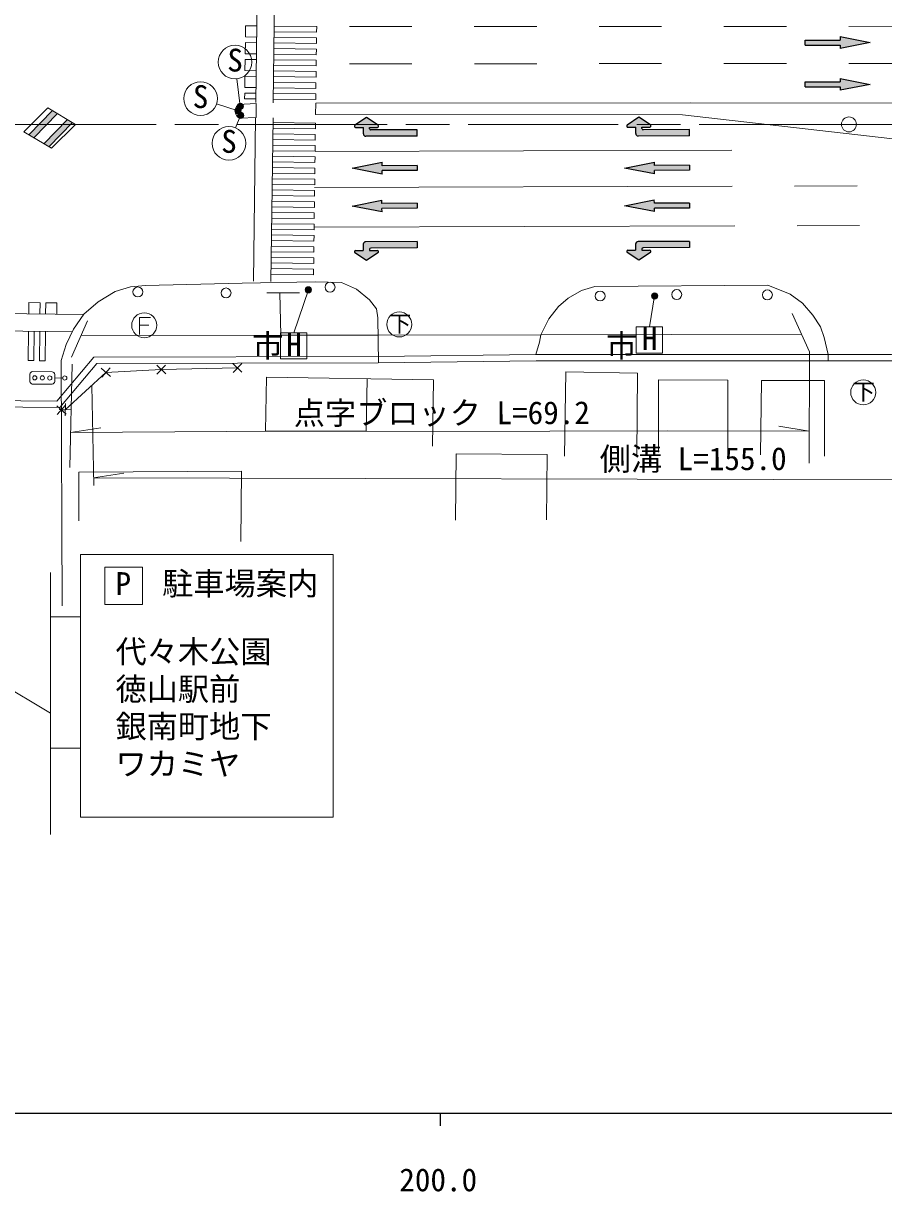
# Model space of a CAD drawing. Units: millimetres at full size, sheet at 1:1000; details may follow other scales. Extents: x 40000 to 680000, y 20000 to 380000.
# Drawn here: x 234608 to 303529, y 198715 to 292363 of the extents above; entities that cross this region are included whole.
import ezdxf
from ezdxf.enums import TextEntityAlignment as Align

# ---------------------------------------------------------------- set-up
doc = ezdxf.new("R2010")
doc.units = ezdxf.units.MM
doc.header["$LTSCALE"] = 1000
doc.linetypes.add('CHAIN', pattern=[18.5, 12, -1.5, 3.5, -1.5])
for name, color, linetype, lineweight in [('M-BGD', 7, 'Continuous', 13), ('M-BGD-EXST', 7, 'Continuous', 13), ('M-BMK', 2, 'CHAIN', 13), ('M-BMK-SRVR', 3, 'Continuous', 13), ('M-STR-HTXT', 7, 'Continuous', 13), ('M-STR-STR3', 7, 'Continuous', 25), ('M-STR-STRC', 7, 'Continuous', 13), ('M-TTL-BAND', 7, 'Continuous', 25)]:
    doc.layers.add(name, color=color, linetype=linetype, lineweight=lineweight)
doc.styles.add('ＭＳ ゴシック', font='')
doc.styles.get('ＭＳ ゴシック').set_extended_font_data('MS Gothic')

msp = doc.modelspace()

# ---------------------------------------------------------------- hatches: boundary and pattern name
at = {"layer": 'M-BGD-EXST'}
for points in [[(252209, 285818, 1), (251755, 285608, 1)], [(252038, 285466, 1), (251585, 285255, 1)], [(252243, 285090, 1), (251790, 284879, 1)], [(257668, 271106, 1), (257215, 270896, 1)], [(285407, 270621, 1), (284954, 270411, 1)]]:
    msp.add_hatch(color=256, dxfattribs=at).paths.add_polyline_path(points)
at = {"layer": 'M-STR-STR3'}
for points in [[(262349, 284016), (262969, 284018, 0.74206), (263024, 284201), (262096, 284815), (261173, 284195, 0.74206), (261229, 284012), (261849, 284014), (261851, 283514, 0.41388), (262051, 283315), (266157, 283328), (266156, 283828), (262450, 283816, -0.41421), (262349, 283916)], [(284169, 284034), (284789, 284036, 0.74206), (284844, 284219), (283916, 284833), (282993, 284213, 0.74206), (283049, 284030), (283669, 284032), (283671, 283532, 0.41388), (283871, 283333), (287977, 283346), (287976, 283846), (284270, 283834, -0.41421), (284169, 283934)], [(261843, 274153), (261223, 274151, 0.74206), (261168, 273968), (262095, 273354), (263019, 273974, 0.74206), (262963, 274157), (262343, 274155), (262343, 274255, -0.41421), (262442, 274355), (266148, 274367), (266147, 274867), (262041, 274854, 0.41388), (261841, 274653)], [(283663, 274172), (283043, 274170, 0.74206), (282988, 273986), (283915, 273372), (284839, 273992, 0.74206), (284783, 274175), (284163, 274173), (284163, 274273, -0.41421), (284262, 274374), (287968, 274385), (287967, 274885), (283861, 274872, 0.41388), (283661, 274672)]]:
    msp.add_hatch(color=256, dxfattribs=at).paths.add_polyline_path(points)
at = {"layer": 'M-STR-STRC'}
for points in [[(300047, 291023), (297235, 291022), (297236, 290625), (300047, 290626), (300047, 290350), (302444, 290825), (300047, 291298)], [(300048, 287672), (297237, 287671), (297237, 287273), (300048, 287274), (300048, 286999), (302445, 287474), (300048, 287947)], [(237340, 285134), (236944, 285372), (235054, 283430), (235451, 283192)], [(238531, 284422), (238134, 284659), (236243, 282716), (236640, 282478)], [(263343, 280558), (266154, 280567), (266153, 280965), (263342, 280956), (263341, 281231), (260945, 280750), (263344, 280283)], [(285163, 280577), (287974, 280586), (287973, 280983), (285162, 280974), (285161, 281249), (282765, 280768), (285164, 280302)], [(263340, 277531), (266151, 277539), (266150, 277937), (263339, 277928), (263338, 278203), (260942, 277722), (263341, 277256)], [(285160, 277549), (287971, 277558), (287970, 277955), (285159, 277947), (285158, 278222), (282762, 277740), (285161, 277274)]]:
    msp.add_hatch(color=256, dxfattribs=at).paths.add_polyline_path(points)

# ---------------------------------------------------------------- linework, layer by layer
at = {"layer": 'M-BGD'}
for p, q in [((258018, 285052), (258030, 285955)), ((254110, 270770), (256740, 270770)), ((255168, 270770), (255247, 267360)), ((244790, 268785), (243915, 268785)), ((243915, 268785), (243915, 267410)), ((296195, 269104), (297578, 266033)), ((239733, 268510), (238471, 265606)), ((243915, 268160), (244665, 268160)), ((251391, 265089), (252113, 264397)), ((252098, 265104), (251406, 264382)), ((240852, 264717), (241595, 264048)), ((241558, 264754), (240889, 264011)), ((245288, 264962), (246010, 264270)), ((245995, 264977), (245303, 264255)), ((262077, 259665), (262144, 263881)), ((237288, 261710), (238033, 261042)), ((237995, 261748), (237327, 261004)), ((237470, 261413), (238469, 261371)), ((237990, 261892), (237948, 260893))]:
    msp.add_line(p, q, dxfattribs=at)
msp.add_lwpolyline([(251804, 285858), (253266, 285927), (253247, 284816), (251963, 284770), (251754, 284846), (251615, 285144), (251571, 285457), (251678, 285695)], close=True, dxfattribs=at)
for points in [[(258030, 285955), (288030, 285988), (312408, 285962), (330656, 285986), (365970, 286054), (366764, 286035), (367620, 285916), (379745, 283807)], [(379450, 282663), (350768, 282713), (323936, 282694), (308244, 282651), (287408, 285022), (258018, 285052)], [(237705, 245665), (237649, 265349), (238036, 266621), (238622, 267838), (239453, 269042), (240592, 270054), (241954, 270863), (243186, 271248), (244382, 271340), (252146, 271529), (257994, 271633), (260083, 271600), (261286, 271058), (262328, 270201), (262906, 269477), (263013, 268765), (263061, 265157)], [(299090, 265325), (299090, 265825), (298767, 267181), (298467, 268039), (297862, 268975), (297029, 269929), (296041, 270657), (294257, 271378), (280398, 271269), (279327, 270943), (278266, 270331), (277474, 269676), (276718, 268683), (276073, 267394), (275947, 266813), (275677, 265825)], [(239230, 267353), (255247, 267360), (263036, 267367), (276073, 267394), (296946, 267437)], [(400774, 240913), (401032, 261168), (396312, 265151), (356269, 265338), (335059, 265304), (304164, 265324), (275681, 265325), (263034, 265157), (240488, 265101), (237529, 261579), (225683, 261678)], [(401274, 240906), (401535, 261398), (396495, 265650), (356270, 265838), (335059, 265804), (304164, 265824), (275677, 265825), (263030, 265657), (240254, 265600), (237298, 262081), (225687, 262178)], [(237661, 261376), (237969, 261392), (241223, 264382), (245649, 264616), (251752, 264743)], [(277973, 257683), (278069, 264428), (283803, 264317), (283751, 257775)], [(267377, 258483), (267461, 263797), (254077, 264008), (254009, 259669)], [(285484, 257993), (285484, 263790), (291043, 263767), (291051, 257939)], [(293666, 257770), (293750, 263737), (298794, 263741), (298796, 257677)], [(269240, 252538), (269289, 257860), (276564, 257793), (276516, 252576)], [(252039, 250827), (252081, 256462), (239045, 256378), (239052, 252474)]]:
    msp.add_lwpolyline(points, dxfattribs=at)
for centre, radius in [((259177, 271217), 400), ((243785, 270832), 400), ((250846, 270751), 400), ((280815, 270508), 400), ((286953, 270626), 400), ((294215, 270595), 400), ((244290, 268160), 1000)]:
    msp.add_circle(centre, radius, dxfattribs=at)
at = {"layer": 'M-BGD-EXST'}
for p, q in [((251982, 285713), (251722, 287918)), ((251811, 285360), (250089, 285917)), ((252017, 284984), (251601, 283992)), ((257441, 271001), (256267, 267560)), ((285181, 270516), (284759, 268031)), ((285809, 268031), (283709, 268031)), ((283709, 268031), (283709, 265931)), ((285809, 265931), (285809, 268031)), ((257317, 267560), (255217, 267560)), ((255217, 267560), (255217, 265460)), ((257317, 265460), (257317, 267560)), ((255217, 265460), (257317, 265460)), ((283709, 265931), (285809, 265931))]:
    msp.add_line(p, q, dxfattribs=at)
for centre, radius in [((251564, 289259), 1350), ((248805, 286332), 1350), ((251982, 285713), 250), ((251811, 285360), 250), ((252017, 284984), 250), ((251079, 282747), 1350), ((257441, 271001), 250), ((285181, 270516), 250), ((264726, 268227), 1000), ((301894, 262783), 1000)]:
    msp.add_circle(centre, radius, dxfattribs=at)
at = {"layer": 'M-BMK'}
msp.add_lwpolyline([(401492, 284088), (300749, 284263), (200503, 284249), (131604, 283868), (131435, 265948), (131567, 251110)], dxfattribs=at)
at = {"layer": 'M-BMK-SRVR'}
msp.add_circle((300749, 284263), 600, dxfattribs=at)
at = {"layer": 'M-STR-HTXT'}
for p, q in [((297578, 266033), (297564, 257096)), ((238523, 265043), (238330, 256754)), ((240092, 263343), (240244, 255331)), ((238395, 259557), (240818, 259949)), ((297568, 259687), (295144, 260075)), ((240233, 255925), (242659, 256303)), ((240233, 255925), (396519, 255551))]:
    msp.add_line(p, q, dxfattribs=at)
msp.add_lwpolyline([(238395, 259557), (250902, 259639), (254009, 259669), (262077, 259665), (267395, 259653), (286184, 259705), (297568, 259687)], dxfattribs=at)
at = {"layer": 'M-STR-STR3'}
for p, q in [((262096, 284815), (261173, 284195)), ((263024, 284201), (262096, 284815)), ((283916, 284833), (282993, 284213)), ((284844, 284219), (283916, 284833)), ((261229, 284012), (261849, 284014)), ((261851, 283514), (261849, 284014)), ((262349, 284016), (262969, 284018)), ((262349, 283916), (262349, 284016)), ((266156, 283828), (262450, 283816)), ((266157, 283328), (266156, 283828)), ((283049, 284030), (283669, 284032)), ((283671, 283532), (283669, 284032)), ((284169, 284034), (284789, 284036)), ((284169, 283934), (284169, 284034)), ((287976, 283846), (284270, 283834)), ((287977, 283346), (287976, 283846)), ((266157, 283328), (262051, 283315)), ((287977, 283346), (283871, 283333)), ((261841, 274653), (261843, 274153)), ((266147, 274867), (262041, 274854)), ((266147, 274867), (266148, 274367)), ((283661, 274672), (283663, 274172)), ((287967, 274885), (283861, 274872)), ((287967, 274885), (287968, 274385)), ((262095, 273354), (261168, 273968)), ((261223, 274151), (261843, 274153)), ((263019, 273974), (262095, 273354)), ((262343, 274255), (262343, 274155)), ((262343, 274155), (262963, 274157)), ((266148, 274367), (262442, 274355)), ((283915, 273372), (282988, 273986)), ((283043, 274170), (283663, 274172)), ((284839, 273992), (283915, 273372)), ((284163, 274273), (284163, 274173)), ((284163, 274173), (284783, 274175)), ((287968, 274385), (284262, 274374))]:
    msp.add_line(p, q, dxfattribs=at)
for centre, radius, start, end in [((261229, 284112), 100, 123.87182, 270.18176), ((262449, 283916), 100, 180.18176, 270.18176), ((262968, 284118), 100, 270.18176, 56.49169), ((283049, 284130), 100, 123.87182, 270.18176), ((284269, 283934), 100, 180.18176, 270.18176), ((284788, 284136), 100, 270.18176, 56.49169), ((262051, 283515), 200, 180.2461, 270.18176), ((283871, 283533), 200, 180.2461, 270.18176), ((262041, 274654), 200, 90.18176, 180.11741), ((283861, 274672), 200, 90.18176, 180.11741), ((261223, 274051), 100, 90.18176, 236.49169), ((262443, 274255), 100, 90.18176, 180.18176), ((262963, 274057), 100, 303.87182, 90.18176), ((283043, 274070), 100, 90.18176, 236.49169), ((284263, 274274), 100, 90.18176, 180.18176), ((284783, 274075), 100, 303.87182, 90.18176)]:
    msp.add_arc(centre, radius, start, end, dxfattribs=at)
at = {"layer": 'M-STR-STRC'}
for p, q in [((253230, 286017), (253370, 297009)), ((254630, 285999), (254770, 296992)), ((252397, 291274), (252409, 292174)), ((253297, 291263), (252397, 291274)), ((253309, 292163), (252409, 292174)), ((258102, 291652), (254703, 291695)), ((258108, 292102), (254708, 292145)), ((258102, 291652), (258108, 292102)), ((260737, 292112), (265737, 292114)), ((270737, 292115), (275737, 292117)), ((280737, 292119), (285737, 292120)), ((290737, 292122), (295737, 292124)), ((300737, 292125), (305737, 292127)), ((252380, 289925), (252391, 290824)), ((253291, 290813), (252391, 290824)), ((258085, 290302), (254685, 290345)), ((258091, 290752), (254691, 290795)), ((258097, 291202), (254697, 291245)), ((258091, 290752), (258097, 291202)), ((252363, 288575), (252374, 289475)), ((253274, 289463), (252374, 289475)), ((253280, 289913), (252380, 289925)), ((258074, 289402), (254674, 289445)), ((258079, 289852), (254680, 289895)), ((258068, 288952), (258074, 289402)), ((258079, 289852), (258085, 290302)), ((253263, 288563), (252363, 288575)), ((258062, 288502), (254663, 288545)), ((258068, 288952), (254668, 288995)), ((258057, 288052), (258062, 288502)), ((260738, 289127), (265738, 289129)), ((270738, 289130), (275738, 289132)), ((280738, 289134), (285738, 289135)), ((290738, 289137), (295738, 289139)), ((300738, 289140), (305738, 289142)), ((252345, 287225), (252357, 288125)), ((253257, 288113), (252357, 288125)), ((258051, 287602), (254651, 287645)), ((258057, 288052), (254657, 288095)), ((258045, 287152), (258051, 287602)), ((252334, 286325), (252340, 286775)), ((253240, 286763), (252340, 286775)), ((253245, 287213), (252345, 287225)), ((258039, 286702), (254640, 286745)), ((258045, 287152), (254645, 287195)), ((258034, 286252), (258039, 286702)), ((253234, 286313), (252334, 286325)), ((258034, 286252), (254634, 286295)), ((235054, 283430), (236944, 285372)), ((235451, 283192), (237340, 285134)), ((253047, 271692), (253215, 284816)), ((254447, 271674), (254615, 284798)), ((236243, 282716), (238134, 284659)), ((236640, 282478), (238531, 284422)), ((258004, 283912), (254604, 283955)), ((258009, 284362), (254610, 284405)), ((258004, 283912), (258009, 284362)), ((257992, 283012), (254592, 283056)), ((257998, 283462), (254598, 283506)), ((257992, 283012), (257998, 283462)), ((257981, 282112), (254581, 282156)), ((257986, 282562), (254587, 282606)), ((291358, 282190), (257980, 282084)), ((257981, 282112), (257986, 282562)), ((257969, 281212), (254570, 281256)), ((257975, 281662), (254575, 281706)), ((257969, 281212), (257975, 281662)), ((257958, 280312), (254558, 280356)), ((257964, 280762), (254564, 280806)), ((257958, 280312), (257964, 280762)), ((257946, 279412), (254547, 279456)), ((257952, 279862), (254552, 279906)), ((291399, 279318), (257944, 279212)), ((257946, 279412), (257952, 279862)), ((296399, 279324), (301399, 279329)), ((257935, 278513), (254535, 278556)), ((257941, 278962), (254541, 279006)), ((257935, 278513), (257941, 278962)), ((257918, 277163), (254518, 277206)), ((257923, 277613), (254524, 277656)), ((257929, 278063), (254529, 278106)), ((257923, 277613), (257929, 278063)), ((257906, 276263), (254506, 276306)), ((257912, 276713), (254512, 276756)), ((257900, 275813), (257906, 276263)), ((257912, 276713), (257918, 277163)), ((257895, 275363), (254495, 275406)), ((257900, 275813), (254501, 275856)), ((257889, 274913), (257895, 275363)), ((291605, 276135), (257903, 276028)), ((296605, 276144), (301605, 276153)), ((257883, 274463), (254483, 274506)), ((257889, 274913), (254489, 274956)), ((257877, 274013), (257883, 274463)), ((257872, 273563), (254472, 273606)), ((257877, 274013), (254478, 274056)), ((257866, 273113), (257872, 273563)), ((257860, 272663), (254460, 272706)), ((257866, 273113), (254466, 273156)), ((257854, 272213), (257860, 272663)), ((257854, 272213), (254455, 272256)), ((236789, 237059), (179392, 271438)), ((235038, 269083), (235047, 269983)), ((235047, 269983), (235947, 269974)), ((235938, 269074), (235947, 269974)), ((236388, 269069), (236397, 269969)), ((236397, 269969), (237297, 269960)), ((237287, 269060), (237297, 269960)), ((224551, 269191), (239450, 269038)), ((225250, 267784), (238530, 267647)), ((234999, 265332), (235023, 267683)), ((235449, 265328), (235473, 267679)), ((235899, 265323), (235923, 267674)), ((236349, 265318), (236373, 267669)), ((234999, 265332), (235449, 265328)), ((235899, 265323), (236349, 265318)), ((235126, 264251), (235122, 263651)), ((235328, 264450), (236927, 264440)), ((237126, 264238), (237122, 263638)), ((236921, 263440), (235321, 263450)), ((237124, 263938), (237758, 263934)), ((239189, 249790), (239189, 228740)), ((259439, 249790), (239189, 249790)), ((259439, 228740), (259439, 249790)), ((236789, 248338), (236789, 227338)), ((241144, 248767), (241144, 245767)), ((244144, 248767), (241144, 248767)), ((244144, 245767), (244144, 248767)), ((241144, 245767), (244144, 245767)), ((236789, 244788), (239189, 244788)), ((236789, 234250), (239189, 234250)), ((239189, 228740), (259439, 228740))]:
    msp.add_line(p, q, dxfattribs=at)
at = {"layer": 'M-STR-STRC', "lineweight": 25}
for p, q in [((300047, 291298), (302444, 290825)), ((300047, 291298), (300047, 291023)), ((297235, 291022), (300047, 291023)), ((297236, 290625), (297235, 291022)), ((297236, 290625), (300047, 290626)), ((302444, 290825), (300047, 290350)), ((300047, 290626), (300047, 290350)), ((297237, 287671), (300048, 287672)), ((297237, 287273), (297237, 287671)), ((300048, 287947), (302445, 287474)), ((300048, 287947), (300048, 287672)), ((297237, 287273), (300048, 287274)), ((302445, 287474), (300048, 286999)), ((300048, 287274), (300048, 286999)), ((260945, 280750), (263341, 281231)), ((263342, 280956), (263341, 281231)), ((266153, 280965), (263342, 280956)), ((266153, 280965), (266154, 280567)), ((282765, 280768), (285161, 281249)), ((285162, 280974), (285161, 281249)), ((287973, 280983), (285162, 280974)), ((287973, 280983), (287974, 280586)), ((263344, 280283), (260945, 280750)), ((266154, 280567), (263343, 280558)), ((263344, 280283), (263343, 280558)), ((285164, 280302), (282765, 280768)), ((287974, 280586), (285163, 280577)), ((285164, 280302), (285163, 280577)), ((260942, 277722), (263338, 278203)), ((263339, 277928), (263338, 278203)), ((282762, 277740), (285158, 278222)), ((285159, 277947), (285158, 278222)), ((263341, 277256), (260942, 277722)), ((266150, 277937), (263339, 277928)), ((266151, 277539), (263340, 277531)), ((263341, 277256), (263340, 277531)), ((266150, 277937), (266151, 277539)), ((285161, 277274), (282762, 277740)), ((287970, 277955), (285159, 277947)), ((287971, 277558), (285160, 277549)), ((285161, 277274), (285160, 277549)), ((287970, 277955), (287971, 277558))]:
    msp.add_line(p, q, dxfattribs=at)
at = {"layer": 'M-STR-STRC'}
msp.add_lwpolyline([(234656, 283669), (236572, 285594), (238794, 284265), (236857, 282348)], close=True, dxfattribs=at)
for centre in [(235524, 263948), (236124, 263945), (236724, 263941), (237924, 263933)]:
    msp.add_circle(centre, 167, dxfattribs=at)
for centre, radius, start, end in [((235437, 264137), 331, 109.33826, 159.93031), ((236849, 264163), 288, 15.1658, 74.10278), ((235409, 263736), 299, 196.41336, 252.85521), ((236854, 263709), 277, 283.94782, 345.32075)]:
    msp.add_arc(centre, radius, start, end, dxfattribs=at)
at = {"layer": 'M-TTL-BAND'}
for p, q in [((40000, 205000), (579000, 205000)), ((268000, 205000), (268000, 204000))]:
    msp.add_line(p, q, dxfattribs=at)

# ---------------------------------------------------------------- texts
at = {"layer": 'M-BGD-EXST', "style": 'ＭＳ ゴシック'}
for p in [(250909, 287967), (248149, 285040), (250424, 281454)]:
    msp.add_text('S', height=1833, rotation=358.508, dxfattribs=at).set_placement(p, align=Align.BOTTOM_LEFT)
for s, height, p in [('下', 1320, (263874, 267239)), ('H', 1833, (284162, 265623)), ('H', 1833, (255669, 265152)), ('下', 1320, (301041, 261795))]:
    msp.add_text(s, height=height, dxfattribs=at).set_placement(p, align=Align.BOTTOM_LEFT)
at = {"layer": 'M-STR-HTXT', "style": 'ＭＳ ゴシック'}
for p in [(252941, 265052), (281289, 265050)]:
    msp.add_text('市', height=1833, dxfattribs=at).set_placement(p, align=Align.BOTTOM_LEFT)
for s, p in [('点字ブロック L=69.2', (256270, 259650)), ('側溝 L=155.0', (280786, 255979))]:
    msp.add_text(s, height=1833, rotation=0.107, dxfattribs=at).set_placement(p, align=Align.BOTTOM_LEFT)
at = {"layer": 'M-STR-STRC', "style": 'ＭＳ ゴシック'}
for s, p in [('P  駐車場案内', (241989, 245990)), ('代々木公園', (241989, 240540)), ('徳山駅前', (241989, 237540)), ('銀南町地下', (241989, 234540)), ('ワカミヤ', (241989, 231540))]:
    msp.add_text(s, height=1833, dxfattribs=at).set_placement(p, align=Align.BOTTOM_LEFT)
at = {"layer": 'M-TTL-BAND', "style": 'ＭＳ ゴシック'}
msp.add_text('200.0', height=1833, dxfattribs=at).set_placement((267844, 198195), align=Align.BOTTOM_CENTER)

doc.saveas('drawing.dxf')
